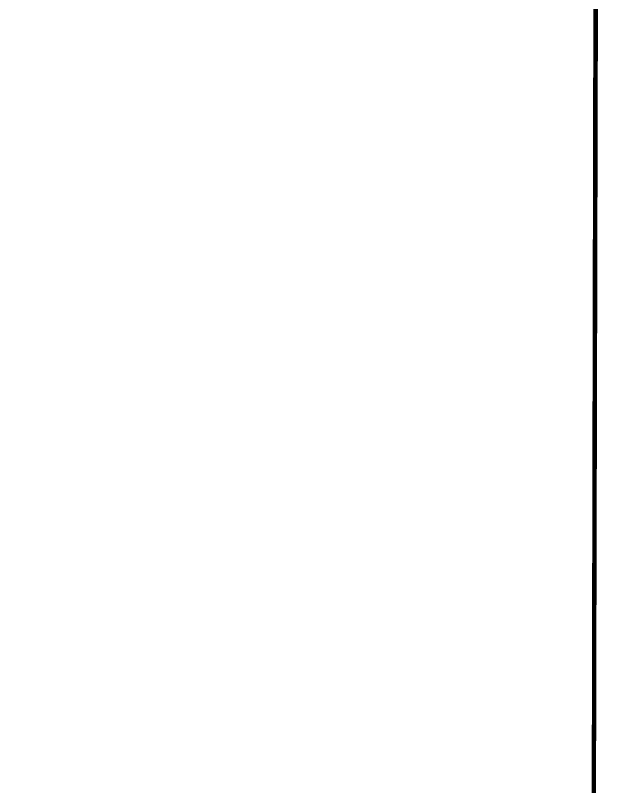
# Model space of a CAD drawing. Header units: millimetres. Extents: x -249154 to 415037, y -45458 to 354837.
# Drawn here: x 106916.9 to 107131.1, y 7645.2 to 7926.8 of the extents above; entities that cross this region are included whole.
import ezdxf

# ---------------------------------------------------------------- set-up
doc = ezdxf.new("R2010")
doc.units = ezdxf.units.MM
for name, color, linetype, lineweight in [('3)1 шпаклевка', 4, 'Continuous', 35), ('3.4) Шп. фин 4 в 529 поз 11227м2', 6, 'Continuous', 140), ('4) демонтаж НЗ №2', 1, 'Continuous', 35), ('4.1) Дм уборка мусора НЗ 2', 20, 'Continuous', 35)]:
    doc.layers.add(name, color=color, linetype=linetype, lineweight=lineweight)

msp = doc.modelspace()

# ---------------------------------------------------------------- hatches: boundary and pattern name
at = {"layer": '4.1) Дм уборка мусора НЗ 2'}
h = msp.add_hatch(dxfattribs=at)
h.set_pattern_fill('ANSI31', color=1, scale=444)
h.paths.add_polyline_path([(107117.83, 5788.94), (107129.6, 8231.56), (107131.12, 8882.19), (107131.12, 8883.1), (107125.09, 8883.12), (107128.01, 10127.03), (101656.06, 10139.87), (101643.85, 4940.39), (101623.85, 4940.43), (101612.92, 281.95), (101872.92, 281.34), (101872.1, -68.66), (105510.09, -77.2), (105510.91, 272.8), (106032.91, 271.57), (106032.09, -78.43), (107110.08, -80.96), (107110.95, 289.48), (107110.96, 292.7), (107116.12, 2491.55), (107116.67, 2724.1), (107110.63, 2724.11), (107111.57, 3120.88), (107122.77, 5322.08), (107116.73, 5322.1)])

# ---------------------------------------------------------------- linework, layer by layer
at = {"layer": '3)1 шпаклевка', "flags": 128}
msp.add_lwpolyline([(107110.18, 292.7), (107115.34, 2491.55), (107115.89, 2724.1), (107109.86, 2724.11), (107110.79, 3120.88), (107116.82, 3120.87), (107116.83, 3125.05), (107121.99, 5322.08), (107115.95, 5322.1), (107117.05, 5788.94), (107123.08, 5788.92), (107128.82, 8231.56), (107130.34, 8882.2), (107130.35, 8883.11), (107124.31, 8883.12), (107127.23, 10127.03), (101655.28, 10139.87), (101643.08, 4940.39), (101623.08, 4940.44), (101612.14, 281.95)], dxfattribs=at)
at = {"layer": '3.4) Шп. фин 4 в 529 поз 11227м2', "flags": 128}
msp.add_lwpolyline([(107110.96, 292.7), (107116.12, 2491.55), (107116.67, 2724.1), (107110.63, 2724.11), (107111.57, 3120.88), (107117.6, 3120.87), (107117.61, 3125.05), (107122.77, 5322.08), (107116.73, 5322.1), (107117.83, 5788.94), (107123.86, 5788.92), (107129.6, 8231.56), (107131.12, 8882.19), (107131.12, 8883.1), (107125.09, 8883.12), (107128.01, 10127.03), (101656.06, 10139.87), (101643.85, 4940.39), (101623.85, 4940.43), (101612.92, 281.95)], dxfattribs=at)
at = {"layer": '4) демонтаж НЗ №2', "flags": 128}
msp.add_lwpolyline([(107110.96, 292.7), (107116.12, 2491.55), (107116.67, 2724.1), (107110.63, 2724.11), (107111.57, 3120.88), (107117.6, 3120.87), (107117.61, 3125.05), (107122.77, 5322.08), (107116.73, 5322.1), (107117.83, 5788.94), (107123.86, 5788.92), (107129.6, 8231.56), (107131.12, 8882.19), (107131.12, 8883.1), (107125.09, 8883.12), (107128.01, 10127.03), (101656.06, 10139.87), (101643.85, 4940.39), (101623.85, 4940.43), (101612.92, 281.95)], dxfattribs=at)

doc.saveas('drawing.dxf')
